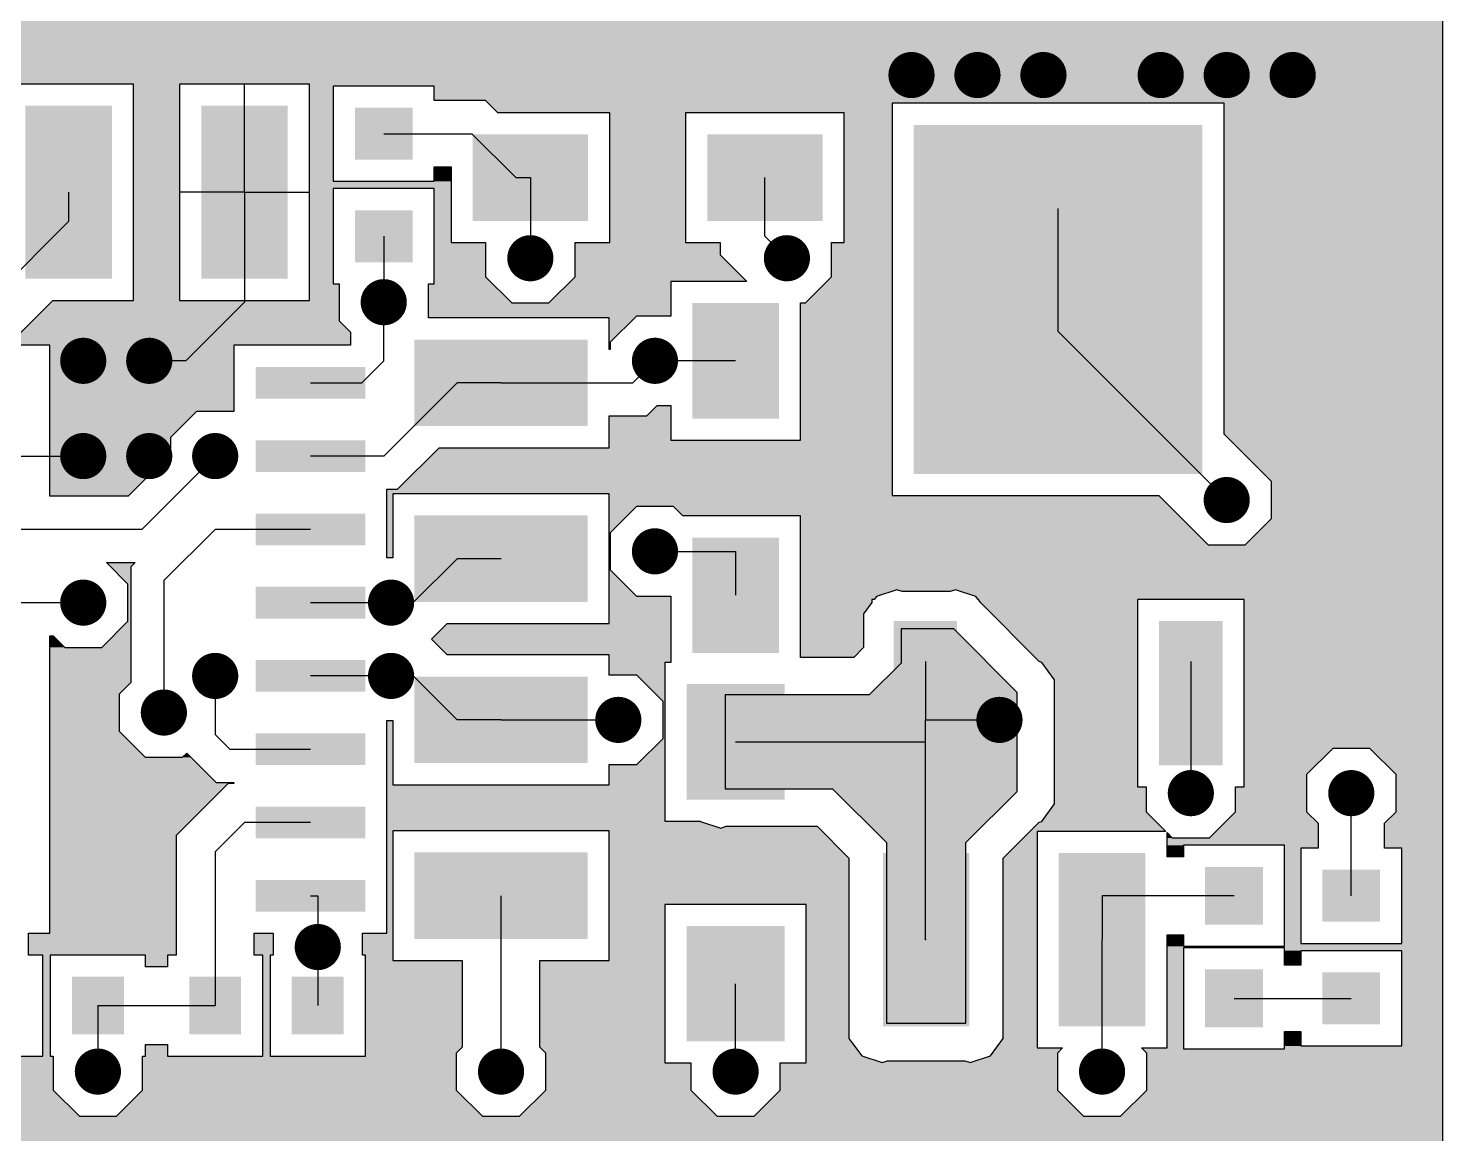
# Model space of a CAD drawing. Extents: x 295 to 953, y 10 to 290.
# Drawn here: x 609.94 to 650.38, y 120.1 to 151.72 of the extents above; entities that cross this region are included whole.
import ezdxf

# ---------------------------------------------------------------- set-up
doc = ezdxf.new("R2010")
doc.units = 0
doc.header["$LTSCALE"] = 5
doc.header["$MEASUREMENT"] = 0
doc.layers.get('0').update_dxf_attribs({"linetype": 'CONTINUOUS', "lineweight": 25})
doc.layers.add('L1-TOP_GBR', color=7, linetype='CONTINUOUS')

msp = doc.modelspace()

# ---------------------------------------------------------------- linework, layer by layer
at = {"const_width": 0.66}
for points in [[(634.859, 150.38, 1), (635.519, 150.38, 1)], [(636.745, 150.38, 1), (637.405, 150.38, 1)], [(638.631, 150.38, 1), (639.291, 150.38, 1)], [(641.984, 150.38, 1), (642.644, 150.38, 1)], [(643.87, 150.38, 1), (644.53, 150.38, 1)], [(645.756, 150.38, 1), (646.416, 150.38, 1)], [(623.962, 145.141, 1), (624.622, 145.141, 1)], [(631.297, 145.141, 1), (631.957, 145.141, 1)], [(619.771, 143.884, 1), (620.431, 143.884, 1)], [(611.18, 142.207, 1), (611.84, 142.207, 1)], [(613.066, 142.207, 1), (613.726, 142.207, 1)], [(627.525, 142.207, 1), (628.185, 142.207, 1)], [(611.18, 139.483, 1), (611.84, 139.483, 1)], [(613.066, 139.483, 1), (613.726, 139.483, 1)], [(614.952, 139.483, 1), (615.612, 139.483, 1)], [(643.87, 138.226, 1), (644.53, 138.226, 1)], [(627.525, 136.759, 1), (628.185, 136.759, 1)], [(611.18, 135.292, 1), (611.84, 135.292, 1)], [(619.981, 135.292, 1), (620.641, 135.292, 1)], [(614.952, 133.196, 1), (615.612, 133.196, 1)], [(619.981, 133.196, 1), (620.641, 133.196, 1)], [(613.485, 132.149, 1), (614.145, 132.149, 1)], [(626.477, 131.939, 1), (627.137, 131.939, 1)], [(637.374, 131.939, 1), (638.034, 131.939, 1)], [(642.845, 129.844, 1), (643.505, 129.844, 1)], [(647.432, 129.844, 1), (648.092, 129.844, 1)], [(617.885, 125.443, 1), (618.545, 125.443, 1)], [(611.599, 121.881, 1), (612.259, 121.881, 1)], [(623.124, 121.881, 1), (623.784, 121.881, 1)], [(629.83, 121.881, 1), (630.49, 121.881, 1)], [(640.307, 121.881, 1), (640.967, 121.881, 1)]]:
    msp.add_lwpolyline(points, format="xyb", close=True, dxfattribs=at)
for points in [[(612.328, 149.502), (612.328, 144.552), (609.853, 149.502), (609.853, 144.552)], [(617.357, 149.502), (617.357, 144.552), (614.882, 149.502), (614.882, 144.552)], [(620.926, 149.446), (620.926, 147.961), (619.276, 149.446), (619.276, 147.961)], [(643.505, 148.954), (643.505, 138.971), (635.255, 148.954), (635.255, 138.971)], [(625.942, 148.683), (625.942, 146.208), (622.642, 148.683), (622.642, 146.208)], [(632.648, 148.683), (632.648, 146.208), (629.348, 148.683), (629.348, 146.208)], [(640.281, 147.736), (640.281, 143.628), (638.479, 147.736), (638.479, 143.628)], [(620.926, 146.512), (620.926, 145.027), (619.276, 146.512), (619.276, 145.027)], [(631.397, 143.857), (631.397, 140.557), (628.922, 143.857), (628.922, 140.557)], [(625.929, 142.816), (625.929, 140.341), (620.979, 142.816), (620.979, 140.341)], [(619.573, 142.032), (619.573, 141.125), (616.438, 142.032), (616.438, 141.125)], [(619.573, 139.937), (619.573, 139.029), (616.438, 139.937), (616.438, 139.029)], [(619.573, 137.841), (619.573, 136.934), (616.438, 137.841), (616.438, 136.934)], [(625.929, 137.787), (625.929, 135.312), (620.979, 137.787), (620.979, 135.312)], [(631.397, 137.152), (631.397, 133.852), (628.922, 137.152), (628.922, 133.852)], [(619.573, 135.746), (619.573, 134.838), (616.438, 135.746), (616.438, 134.838)], [(636.493, 134.764), (636.493, 130.639), (634.678, 134.764), (634.678, 130.639)], [(644.083, 134.764), (644.083, 130.639), (642.268, 134.764), (642.268, 130.639)], [(619.573, 133.65), (619.573, 132.743), (616.438, 133.65), (616.438, 132.743)], [(625.929, 133.177), (625.929, 130.702), (620.979, 133.177), (620.979, 130.702)], [(631.562, 132.961), (631.562, 129.661), (628.757, 132.961), (628.757, 129.661)], [(619.573, 131.555), (619.573, 130.647), (616.438, 131.555), (616.438, 130.647)], [(619.573, 129.459), (619.573, 128.552), (616.438, 129.459), (616.438, 128.552)], [(625.929, 128.148), (625.929, 125.672), (620.979, 128.148), (620.979, 125.672)], [(636.846, 128.128), (636.846, 123.178), (634.371, 128.128), (634.371, 123.178)], [(641.875, 128.128), (641.875, 123.178), (639.4, 128.128), (639.4, 123.178)], [(645.234, 127.735), (645.234, 126.085), (643.584, 127.735), (643.584, 126.085)], [(648.587, 127.653), (648.587, 126.168), (646.937, 127.653), (646.937, 126.168)], [(619.573, 127.364), (619.573, 126.456), (616.438, 127.364), (616.438, 126.456)], [(631.562, 126.045), (631.562, 122.745), (628.757, 126.045), (628.757, 122.745)], [(612.671, 124.592), (612.671, 122.942), (611.186, 124.592), (611.186, 122.942)], [(616.024, 124.592), (616.024, 122.942), (614.539, 124.592), (614.539, 122.942)], [(618.958, 124.592), (618.958, 122.942), (617.473, 124.592), (617.473, 122.942)], [(645.234, 124.801), (645.234, 123.151), (643.584, 124.801), (643.584, 123.151)], [(648.587, 124.719), (648.587, 123.234), (646.937, 124.719), (646.937, 123.234)]]:
    msp.add_solid(points)
at = {"layer": 'L1-TOP_GBR'}
for p, q in [((650.376, 91.397), (650.376, 155.597)), ((612.947, 150.121), (609.235, 150.121)), ((612.947, 143.933), (612.947, 150.121)), ((614.264, 150.121), (614.264, 143.933)), ((617.976, 150.121), (614.264, 150.121)), ((616.12, 147.027), (616.12, 150.121)), ((617.976, 143.933), (617.976, 150.121)), ((618.658, 150.064), (618.658, 147.342)), ((621.545, 150.064), (618.658, 150.064)), ((621.545, 149.652), (621.545, 150.064)), ((623.009, 149.652), (621.545, 149.652)), ((623.358, 149.302), (623.009, 149.652)), ((626.561, 149.302), (623.358, 149.302)), ((626.561, 145.59), (626.561, 149.302)), ((628.729, 149.302), (628.729, 145.59)), ((633.267, 149.302), (628.729, 149.302)), ((633.267, 145.59), (633.267, 149.302)), ((634.636, 149.573), (634.636, 138.353)), ((644.124, 149.573), (634.636, 149.573)), ((644.124, 140.11), (644.124, 149.573)), ((620.101, 148.703), (622.616, 148.703)), ((623.873, 147.446), (622.616, 148.703)), ((621.545, 147.754), (622.024, 147.754)), ((621.545, 147.342), (621.545, 147.754)), ((622.024, 147.754), (622.024, 145.59)), ((618.658, 147.342), (621.545, 147.342)), ((623.873, 147.446), (624.292, 147.446)), ((624.292, 147.446), (624.292, 145.141)), ((630.998, 145.769), (630.998, 147.446)), ((611.091, 147.027), (611.091, 146.189)), ((616.12, 147.027), (614.264, 147.027)), ((616.12, 147.027), (616.12, 143.933)), ((616.12, 147.027), (617.976, 147.027)), ((616.12, 147.027), (616.12, 143.884)), ((618.658, 147.131), (618.658, 144.408)), ((621.545, 147.131), (618.658, 147.131)), ((621.545, 144.408), (621.545, 147.131)), ((639.38, 143.045), (639.38, 146.561)), ((608.995, 144.093), (611.091, 146.189)), ((620.101, 145.769), (620.101, 143.884)), ((622.024, 145.59), (623.014, 145.59)), ((623.014, 145.59), (623.014, 144.611)), ((625.571, 145.59), (626.561, 145.59)), ((625.571, 144.611), (625.571, 145.59)), ((628.729, 145.59), (629.719, 145.59)), ((629.719, 145.59), (629.719, 145.24)), ((631.627, 145.141), (630.998, 145.769)), ((632.905, 145.59), (633.267, 145.59)), ((632.905, 144.611), (632.905, 145.59)), ((629.719, 145.24), (630.483, 144.476)), ((618.658, 144.408), (618.823, 144.408)), ((618.823, 144.408), (618.823, 143.354)), ((621.38, 144.408), (621.545, 144.408)), ((621.38, 143.435), (621.38, 144.408)), ((623.014, 144.611), (623.763, 143.862)), ((624.822, 143.862), (625.571, 144.611)), ((628.304, 144.476), (628.304, 143.486)), ((630.483, 144.476), (628.304, 144.476)), ((632.156, 143.862), (632.905, 144.611)), ((609.525, 142.814), (610.644, 143.933)), ((610.644, 143.933), (612.947, 143.933)), ((614.264, 143.933), (617.976, 143.933)), ((614.444, 142.207), (616.12, 143.884)), ((620.101, 142.207), (620.101, 143.884)), ((623.763, 143.862), (624.822, 143.862)), ((632.016, 143.862), (632.156, 143.862)), ((632.016, 139.938), (632.016, 143.862)), ((618.823, 143.354), (619.153, 143.024)), ((626.548, 143.435), (621.38, 143.435)), ((626.548, 142.527), (626.548, 143.435)), ((627.325, 143.486), (626.576, 142.737)), ((628.304, 143.486), (627.325, 143.486)), ((619.153, 143.024), (619.153, 142.651)), ((644.2, 138.226), (639.38, 143.045)), ((610.553, 142.651), (609.48, 142.651)), ((610.553, 138.336), (610.553, 142.651)), ((615.82, 142.651), (615.82, 140.754)), ((619.153, 142.651), (615.82, 142.651)), ((626.576, 142.527), (626.548, 142.527)), ((626.576, 142.737), (626.576, 142.527)), ((614.444, 142.207), (613.396, 142.207)), ((620.101, 142.207), (619.473, 141.578)), ((627.855, 142.207), (627.226, 141.578)), ((630.16, 142.207), (627.855, 142.207)), ((618.006, 141.578), (619.473, 141.578)), ((620.101, 139.483), (622.197, 141.578)), ((623.454, 141.578), (622.197, 141.578)), ((623.454, 141.578), (627.226, 141.578)), ((614.752, 140.762), (614.003, 140.013)), ((615.811, 140.762), (614.752, 140.762)), ((615.82, 140.754), (615.811, 140.762)), ((627.619, 140.63), (627.917, 140.928)), ((627.917, 140.928), (628.304, 140.928)), ((628.304, 140.928), (628.304, 139.938)), ((626.548, 140.63), (627.619, 140.63)), ((626.548, 139.722), (626.548, 140.63)), ((614.003, 140.013), (614.003, 139.546)), ((628.304, 139.938), (632.016, 139.938)), ((645.478, 138.755), (644.124, 140.11)), ((614.003, 139.546), (612.794, 138.336)), ((620.494, 138.534), (621.682, 139.722)), ((621.682, 139.722), (626.548, 139.722)), ((608.367, 139.483), (610.553, 139.483)), ((608.367, 139.483), (610.553, 139.483)), ((608.367, 139.483), (611.51, 139.483)), ((615.282, 139.483), (613.186, 137.387)), ((620.101, 139.483), (618.006, 139.483)), ((645.478, 137.696), (645.478, 138.755)), ((612.794, 138.336), (610.553, 138.336)), ((620.192, 138.534), (620.494, 138.534)), ((620.192, 136.571), (620.192, 138.534)), ((620.36, 138.406), (620.36, 136.571)), ((626.548, 138.406), (620.36, 138.406)), ((626.548, 134.693), (626.548, 138.406)), ((634.636, 138.353), (642.264, 138.353)), ((642.264, 138.353), (643.67, 136.947)), ((627.325, 138.038), (626.576, 137.288)), ((628.384, 138.038), (627.325, 138.038)), ((628.652, 137.77), (628.384, 138.038)), ((632.016, 137.77), (628.652, 137.77)), ((632.016, 133.726), (632.016, 137.77)), ((644.729, 136.947), (645.478, 137.696)), ((613.186, 137.387), (608.367, 137.387)), ((613.815, 135.921), (615.282, 137.387)), ((618.006, 137.387), (615.282, 137.387)), ((626.576, 137.288), (626.576, 136.229)), ((627.855, 136.759), (630.16, 136.759)), ((630.16, 136.759), (630.16, 135.502)), ((643.67, 136.947), (644.729, 136.947)), ((612.172, 136.439), (612.992, 136.439)), ((612.789, 135.822), (612.172, 136.439)), ((612.992, 136.439), (612.866, 136.313)), ((612.866, 136.313), (612.866, 133.008)), ((620.36, 136.571), (620.192, 136.571)), ((620.94, 135.292), (622.197, 136.549)), ((623.454, 136.549), (622.197, 136.549)), ((613.815, 135.921), (613.815, 132.149)), ((626.576, 136.229), (627.325, 135.48)), ((612.789, 134.762), (612.789, 135.822)), ((627.325, 135.48), (628.304, 135.48)), ((628.304, 135.48), (628.304, 133.579)), ((634.184, 135.47), (634.12, 135.383)), ((634.77, 135.662), (634.184, 135.47)), ((634.92, 135.612), (634.77, 135.662)), ((636.296, 135.612), (634.92, 135.612)), ((636.446, 135.662), (636.296, 135.612)), ((637.032, 135.47), (636.446, 135.662)), ((637.096, 135.383), (637.032, 135.47)), ((608.367, 135.292), (611.51, 135.292)), ((618.006, 135.292), (620.311, 135.292)), ((620.94, 135.292), (620.311, 135.292)), ((634.059, 135.299), (633.821, 134.972)), ((634.059, 135.383), (634.059, 135.299)), ((634.12, 135.383), (634.059, 135.383)), ((637.111, 135.383), (637.096, 135.383)), ((637.111, 135.363), (637.111, 135.383)), ((637.171, 135.282), (637.111, 135.363)), ((638.842, 133.609), (637.171, 135.282)), ((641.649, 135.383), (641.649, 130.02)), ((644.701, 135.383), (641.649, 135.383)), ((644.701, 130.02), (644.701, 135.383)), ((612.04, 134.013), (612.789, 134.762)), ((621.468, 134.244), (621.916, 134.693)), ((621.916, 134.693), (626.548, 134.693)), ((633.821, 134.972), (633.821, 134.008)), ((610.553, 134.343), (610.65, 134.343)), ((610.553, 125.838), (610.553, 134.343)), ((610.65, 134.343), (610.98, 134.013)), ((634.894, 134.54), (634.894, 133.564)), ((636.395, 134.54), (634.894, 134.54)), ((638.208, 132.726), (636.395, 134.54)), ((610.98, 134.013), (612.04, 134.013)), ((621.916, 133.795), (621.468, 134.244)), ((633.821, 134.008), (633.539, 133.726)), ((626.548, 133.795), (621.916, 133.795)), ((626.548, 133.218), (626.548, 133.795)), ((628.139, 133.579), (628.139, 129.042)), ((628.304, 133.579), (628.139, 133.579)), ((633.539, 133.726), (632.016, 133.726)), ((634.894, 133.564), (633.983, 132.654)), ((635.585, 133.609), (635.585, 131.939)), ((638.918, 133.584), (638.842, 133.609)), ((639.281, 133.086), (638.918, 133.584)), ((643.175, 133.609), (643.175, 129.844)), ((615.282, 133.196), (615.282, 131.52)), ((620.311, 133.196), (618.006, 133.196)), ((620.94, 133.196), (620.311, 133.196)), ((620.94, 133.196), (622.197, 131.939)), ((627.337, 133.218), (626.548, 133.218)), ((628.086, 132.469), (627.337, 133.218)), ((639.281, 129.535), (639.281, 133.086)), ((612.866, 133.008), (612.536, 132.678)), ((612.536, 132.678), (612.536, 131.619)), ((629.864, 132.654), (629.864, 129.967)), ((633.983, 132.654), (629.864, 132.654)), ((638.208, 129.895), (638.208, 132.726)), ((628.086, 131.41), (628.086, 132.469)), ((620.192, 131.918), (620.36, 131.918)), ((620.192, 125.838), (620.192, 131.918)), ((620.36, 131.918), (620.36, 130.083)), ((623.454, 131.939), (622.197, 131.939)), ((623.454, 131.939), (626.807, 131.939)), ((635.585, 131.939), (637.704, 131.939)), ((635.585, 131.311), (635.585, 131.939)), ((612.536, 131.619), (613.285, 130.87)), ((615.701, 131.101), (615.282, 131.52)), ((615.701, 131.101), (618.006, 131.101)), ((627.337, 130.66), (628.086, 131.41)), ((630.16, 131.311), (635.585, 131.311)), ((635.585, 125.653), (635.585, 131.311)), ((647.232, 131.122), (646.483, 130.373)), ((648.292, 131.122), (647.232, 131.122)), ((649.041, 130.373), (648.292, 131.122)), ((613.285, 130.87), (614.345, 130.87)), ((614.345, 130.87), (614.467, 130.992)), ((614.467, 130.992), (615.308, 130.152)), ((626.548, 130.66), (627.337, 130.66)), ((626.548, 130.083), (626.548, 130.66)), ((646.483, 130.373), (646.483, 129.314)), ((649.041, 129.314), (649.041, 130.373)), ((615.658, 130.119), (614.168, 128.629)), ((615.308, 130.152), (615.82, 130.152)), ((615.82, 130.119), (615.658, 130.119)), ((615.82, 130.152), (615.82, 130.119)), ((620.36, 130.083), (626.548, 130.083)), ((629.864, 129.967), (632.935, 129.967)), ((632.935, 129.967), (634.475, 128.428)), ((636.742, 128.428), (638.208, 129.895)), ((641.649, 130.02), (641.896, 130.02)), ((641.896, 130.02), (641.896, 129.314)), ((644.454, 130.02), (644.701, 130.02)), ((644.454, 129.314), (644.454, 130.02)), ((647.762, 126.91), (647.762, 129.844)), ((638.918, 129.037), (639.281, 129.535)), ((615.282, 128.167), (616.12, 129.006)), ((618.006, 129.006), (616.12, 129.006)), ((628.139, 129.042), (629.15, 129.042)), ((629.15, 129.042), (629.155, 129.037)), ((629.155, 129.037), (629.741, 128.845)), ((637.814, 127.984), (638.842, 129.012)), ((638.842, 129.012), (638.918, 129.037)), ((641.896, 129.314), (642.464, 128.746)), ((643.705, 128.565), (644.454, 129.314)), ((646.483, 129.314), (646.813, 128.984)), ((648.711, 128.984), (649.041, 129.314)), ((614.168, 128.629), (614.168, 125.21)), ((620.36, 128.766), (620.36, 125.054)), ((626.548, 128.766), (620.36, 128.766)), ((626.548, 125.054), (626.548, 128.766)), ((629.741, 128.845), (629.891, 128.895)), ((629.891, 128.895), (632.491, 128.895)), ((632.491, 128.895), (633.402, 127.984)), ((638.781, 128.746), (638.781, 122.559)), ((642.464, 128.746), (638.781, 128.746)), ((642.494, 128.717), (642.645, 128.565)), ((642.494, 128.024), (642.494, 128.717)), ((646.813, 128.984), (646.813, 128.271)), ((648.711, 128.271), (648.711, 128.984)), ((634.475, 128.428), (634.475, 123.262)), ((636.742, 123.262), (636.742, 128.428)), ((642.645, 128.565), (643.705, 128.565)), ((642.965, 128.354), (642.965, 128.024)), ((645.853, 128.354), (642.965, 128.354)), ((645.853, 125.466), (645.853, 128.354)), ((646.318, 128.271), (646.318, 125.549)), ((646.813, 128.271), (646.318, 128.271)), ((649.206, 128.271), (648.711, 128.271)), ((649.206, 125.549), (649.206, 128.271)), ((615.282, 128.167), (615.282, 123.767)), ((633.402, 127.984), (633.402, 122.83)), ((637.814, 122.83), (637.814, 127.984)), ((642.965, 128.024), (642.494, 128.024)), ((618.006, 126.91), (618.215, 126.91)), ((618.215, 126.91), (618.215, 125.443)), ((623.454, 121.881), (623.454, 126.91)), ((628.139, 126.664), (628.139, 122.127)), ((632.181, 126.664), (628.139, 126.664)), ((632.181, 122.127), (632.181, 126.664)), ((644.409, 126.91), (640.637, 126.91)), ((640.637, 126.91), (640.637, 125.653)), ((609.944, 125.838), (610.553, 125.838)), ((609.944, 125.21), (609.944, 125.838)), ((616.396, 125.838), (616.937, 125.838)), ((616.396, 125.21), (616.396, 125.838)), ((616.937, 125.838), (616.937, 125.21)), ((619.494, 125.838), (620.192, 125.838)), ((619.494, 125.21), (619.494, 125.838)), ((642.494, 125.796), (642.965, 125.796)), ((642.494, 122.559), (642.494, 125.796)), ((642.965, 125.796), (642.965, 125.466)), ((618.215, 125.443), (618.215, 123.767)), ((635.608, 125.653), (635.585, 125.653)), ((640.637, 121.881), (640.637, 125.653)), ((642.965, 125.466), (645.853, 125.466)), ((642.965, 125.42), (642.965, 122.533)), ((645.853, 125.42), (642.965, 125.42)), ((645.853, 124.925), (645.853, 125.42)), ((646.318, 125.549), (649.206, 125.549)), ((610.357, 125.21), (609.944, 125.21)), ((610.357, 122.323), (610.357, 125.21)), ((610.568, 125.21), (610.568, 122.323)), ((613.29, 125.21), (610.568, 125.21)), ((613.29, 124.88), (613.29, 125.21)), ((613.921, 125.21), (613.921, 124.88)), ((614.168, 125.21), (613.921, 125.21)), ((616.643, 125.21), (616.396, 125.21)), ((616.643, 122.323), (616.643, 125.21)), ((616.854, 125.21), (616.854, 122.323)), ((616.937, 125.21), (616.854, 125.21)), ((619.577, 125.21), (619.494, 125.21)), ((619.577, 122.323), (619.577, 125.21)), ((620.36, 125.054), (622.34, 125.054)), ((622.34, 125.054), (622.34, 122.575)), ((624.568, 125.054), (626.548, 125.054)), ((624.568, 122.575), (624.568, 125.054)), ((646.318, 125.338), (646.318, 124.925)), ((649.206, 125.338), (646.318, 125.338)), ((649.206, 122.615), (649.206, 125.338)), ((613.921, 124.88), (613.29, 124.88)), ((646.318, 124.925), (645.853, 124.925)), ((630.16, 121.881), (630.16, 124.395)), ((611.929, 123.767), (615.282, 123.767)), ((611.929, 123.767), (611.929, 121.881)), ((644.409, 123.976), (647.762, 123.976)), ((634.475, 123.262), (636.742, 123.262)), ((645.853, 123.028), (646.318, 123.028)), ((645.853, 122.533), (645.853, 123.028)), ((646.318, 123.028), (646.318, 122.615)), ((613.29, 122.653), (613.921, 122.653)), ((613.29, 122.323), (613.29, 122.653)), ((613.921, 122.653), (613.921, 122.323)), ((622.34, 122.575), (622.175, 122.41)), ((624.733, 122.41), (624.568, 122.575)), ((633.402, 122.83), (633.765, 122.331)), ((637.451, 122.331), (637.814, 122.83)), ((638.781, 122.559), (639.507, 122.559)), ((639.507, 122.559), (639.359, 122.41)), ((641.768, 122.559), (642.494, 122.559)), ((641.916, 122.41), (641.768, 122.559)), ((642.965, 122.533), (645.853, 122.533)), ((646.318, 122.615), (649.206, 122.615)), ((607.634, 122.323), (610.357, 122.323)), ((610.568, 122.323), (610.65, 122.323)), ((610.65, 122.323), (610.65, 121.351)), ((613.208, 122.323), (613.29, 122.323)), ((613.208, 121.351), (613.208, 122.323)), ((613.921, 122.323), (616.643, 122.323)), ((616.854, 122.323), (619.577, 122.323)), ((622.175, 122.41), (622.175, 121.351)), ((624.733, 121.351), (624.733, 122.41)), ((628.139, 122.127), (628.881, 122.127)), ((628.881, 122.127), (628.881, 121.351)), ((631.439, 122.127), (632.181, 122.127)), ((631.439, 121.351), (631.439, 122.127)), ((633.765, 122.331), (634.351, 122.14)), ((634.351, 122.14), (634.501, 122.189)), ((634.501, 122.189), (636.715, 122.189)), ((636.715, 122.189), (636.865, 122.14)), ((636.865, 122.14), (637.451, 122.331)), ((639.359, 122.41), (639.359, 121.351)), ((641.916, 121.351), (641.916, 122.41)), ((610.65, 121.351), (611.399, 120.602)), ((612.459, 120.602), (613.208, 121.351)), ((622.175, 121.351), (622.925, 120.602)), ((623.984, 120.602), (624.733, 121.351)), ((628.881, 121.351), (629.63, 120.602)), ((630.689, 120.602), (631.439, 121.351)), ((639.359, 121.351), (640.108, 120.602)), ((641.167, 120.602), (641.916, 121.351)), ((611.399, 120.602), (612.459, 120.602)), ((622.925, 120.602), (623.984, 120.602)), ((629.63, 120.602), (630.689, 120.602)), ((640.108, 120.602), (641.167, 120.602))]:
    msp.add_line(p, q, dxfattribs=at)
for points in [[(589.199, 150.401), (589.199, 152.035), (650.376, 150.401), (650.376, 152.035)], [(590.5, 150.147), (590.246, 150.401), (650.376, 150.147), (650.376, 150.401)], [(605.327, 150.121), (605.327, 150.147), (650.376, 150.121), (650.376, 150.147)], [(605.327, 150.121), (605.327, 150.121), (609.235, 150.121), (612.947, 150.121)], [(612.947, 143.933), (612.947, 150.121), (614.264, 143.933), (614.264, 150.121)], [(612.947, 150.121), (612.947, 150.121), (614.264, 150.121), (617.976, 150.121)], [(617.976, 150.064), (617.976, 150.121), (650.376, 150.064), (650.376, 150.121)], [(617.976, 147.342), (617.976, 150.064), (618.658, 147.342), (618.658, 150.064)], [(617.976, 150.064), (617.976, 150.064), (618.658, 150.064), (621.545, 150.064)], [(621.545, 149.652), (621.545, 150.064), (650.376, 149.652), (650.376, 150.064)], [(623.088, 149.573), (623.009, 149.652), (650.376, 149.573), (650.376, 149.652)], [(623.358, 149.302), (623.088, 149.573), (634.636, 149.302), (634.636, 149.573)], [(623.088, 149.573), (623.088, 149.573), (634.636, 149.573), (644.124, 149.573)], [(626.561, 145.59), (626.561, 149.302), (628.729, 145.59), (628.729, 149.302)], [(626.561, 149.302), (626.561, 149.302), (628.729, 149.302), (633.267, 149.302)], [(633.267, 145.59), (633.267, 149.302), (634.636, 145.59), (634.636, 149.302)], [(644.124, 140.11), (644.124, 149.573), (650.376, 140.11), (650.376, 149.573)], [(621.545, 147.342), (621.545, 147.754), (622.024, 147.342), (622.024, 147.754)], [(621.545, 147.754), (621.545, 147.754), (622.024, 147.754), (621.545, 147.754)], [(617.976, 147.131), (617.976, 147.342), (622.024, 147.131), (622.024, 147.342)], [(617.976, 144.408), (617.976, 147.131), (618.658, 144.408), (618.658, 147.131)], [(617.976, 147.131), (617.976, 147.131), (618.658, 147.131), (621.545, 147.131)], [(621.545, 145.59), (621.545, 147.131), (622.024, 145.59), (622.024, 147.131)], [(621.545, 144.611), (621.545, 145.59), (623.014, 144.611), (623.014, 145.59)], [(621.545, 145.59), (621.545, 145.59), (623.014, 145.59), (622.024, 145.59)], [(625.571, 145.24), (625.571, 145.59), (629.719, 145.24), (629.719, 145.59)], [(625.571, 145.59), (625.571, 145.59), (629.719, 145.59), (628.729, 145.59)], [(632.905, 144.611), (632.905, 145.59), (634.636, 144.611), (634.636, 145.59)], [(625.571, 144.611), (625.571, 145.24), (630.348, 144.611), (629.719, 145.24)], [(617.976, 143.933), (617.976, 144.408), (618.823, 143.933), (618.823, 144.408)], [(617.976, 144.408), (617.976, 144.408), (618.823, 144.408), (618.658, 144.408)], [(621.38, 143.862), (621.38, 144.408), (623.763, 143.862), (623.217, 144.408)], [(621.545, 144.408), (621.545, 144.611), (623.217, 144.408), (623.014, 144.611)], [(624.822, 143.862), (625.436, 144.476), (628.304, 143.862), (628.304, 144.476)], [(625.436, 144.476), (625.571, 144.611), (630.483, 144.476), (630.348, 144.611)], [(625.436, 144.476), (625.436, 144.476), (628.304, 144.476), (630.483, 144.476)], [(632.156, 143.862), (632.905, 144.611), (634.636, 143.862), (634.636, 144.611)], [(610.064, 143.354), (610.644, 143.933), (618.823, 143.354), (618.823, 143.933)], [(621.38, 143.486), (621.38, 143.862), (628.304, 143.486), (628.304, 143.862)], [(632.016, 139.938), (632.016, 143.862), (634.636, 139.938), (634.636, 143.862)], [(609.734, 143.024), (610.064, 143.354), (619.153, 143.024), (618.823, 143.354)], [(621.38, 143.435), (621.38, 143.486), (627.274, 143.435), (627.325, 143.486)], [(621.38, 143.486), (621.38, 143.486), (627.325, 143.486), (628.304, 143.486)], [(626.548, 142.737), (626.548, 143.435), (626.576, 142.737), (627.274, 143.435)], [(609.48, 142.651), (609.48, 142.814), (619.153, 142.651), (619.153, 142.814)], [(609.525, 142.814), (609.734, 143.024), (619.153, 142.814), (619.153, 143.024)], [(610.553, 140.762), (610.553, 142.651), (615.82, 140.762), (615.82, 142.651)], [(610.553, 142.651), (610.553, 142.651), (615.82, 142.651), (619.153, 142.651)], [(626.548, 142.527), (626.548, 142.737), (626.576, 142.527), (626.576, 142.737)], [(610.553, 140.013), (610.553, 140.762), (614.003, 140.013), (614.752, 140.762)], [(610.553, 140.762), (610.553, 140.762), (614.752, 140.762), (615.811, 140.762)], [(615.82, 140.754), (615.811, 140.762), (615.82, 140.754), (615.82, 140.762)], [(627.619, 140.63), (627.917, 140.928), (628.304, 140.63), (628.304, 140.928)], [(627.917, 140.928), (627.917, 140.928), (628.304, 140.928), (627.917, 140.928)], [(626.548, 139.938), (626.548, 140.63), (628.304, 139.938), (628.304, 140.63)], [(610.553, 139.546), (610.553, 140.013), (614.003, 139.546), (614.003, 140.013)], [(626.548, 139.722), (626.548, 139.938), (634.636, 139.722), (634.636, 139.938)], [(626.548, 139.938), (626.548, 139.938), (628.384, 139.938), (628.304, 139.938)], [(645.478, 138.755), (644.124, 140.11), (650.376, 138.755), (650.376, 140.11)], [(610.553, 138.336), (610.553, 139.546), (612.794, 138.336), (614.003, 139.546)], [(620.494, 138.534), (621.682, 139.722), (634.636, 138.534), (634.636, 139.722)], [(645.478, 137.696), (645.478, 138.755), (650.376, 137.696), (650.376, 138.755)], [(620.192, 138.406), (620.192, 138.534), (634.636, 138.406), (634.636, 138.534)], [(620.192, 136.571), (620.192, 138.406), (620.36, 136.571), (620.36, 138.406)], [(620.192, 138.406), (620.192, 138.406), (620.36, 138.406), (626.548, 138.406)], [(626.548, 138.353), (626.548, 138.406), (634.636, 138.353), (634.636, 138.406)], [(626.548, 138.038), (626.548, 138.353), (642.579, 138.038), (642.264, 138.353)], [(626.548, 138.353), (626.548, 138.353), (642.264, 138.353), (634.636, 138.353)], [(626.548, 137.288), (626.548, 138.038), (626.576, 137.288), (627.325, 138.038)], [(626.548, 138.038), (626.548, 138.038), (627.325, 138.038), (628.384, 138.038)], [(628.652, 137.77), (628.384, 138.038), (642.847, 137.77), (642.579, 138.038)], [(632.016, 136.947), (632.016, 137.77), (643.67, 136.947), (642.847, 137.77)], [(644.729, 136.947), (645.478, 137.696), (650.376, 136.947), (650.376, 137.696)], [(626.548, 136.229), (626.548, 137.288), (626.576, 136.229), (626.576, 137.288)], [(632.016, 135.662), (632.016, 136.947), (650.376, 135.662), (650.376, 136.947)], [(632.016, 136.947), (632.016, 136.947), (644.701, 136.947), (643.67, 136.947)], [(612.297, 136.313), (612.172, 136.439), (612.866, 136.313), (612.991, 136.439)], [(612.172, 136.439), (612.172, 136.439), (612.991, 136.439), (612.172, 136.439)], [(612.789, 135.822), (612.297, 136.313), (612.866, 135.822), (612.866, 136.313)], [(626.548, 135.48), (626.548, 136.229), (627.325, 135.48), (626.576, 136.229)], [(612.789, 134.762), (612.789, 135.822), (612.866, 134.762), (612.866, 135.822)], [(626.548, 134.693), (626.548, 135.48), (628.304, 134.693), (628.304, 135.48)], [(626.548, 135.48), (626.548, 135.48), (628.304, 135.48), (627.325, 135.48)], [(632.016, 135.47), (632.016, 135.662), (634.184, 135.47), (634.77, 135.662)], [(632.016, 135.383), (632.016, 135.47), (634.12, 135.383), (634.184, 135.47)], [(634.92, 135.612), (634.77, 135.662), (636.296, 135.612), (636.446, 135.662)], [(637.032, 135.47), (636.446, 135.662), (650.376, 135.47), (650.376, 135.662)], [(637.096, 135.383), (637.032, 135.47), (650.376, 135.383), (650.376, 135.47)], [(632.016, 135.299), (632.016, 135.383), (634.059, 135.299), (634.059, 135.383)], [(632.016, 135.383), (632.016, 135.383), (634.059, 135.383), (634.12, 135.383)], [(632.016, 134.972), (632.016, 135.299), (633.821, 134.972), (634.059, 135.299)], [(637.111, 135.363), (637.111, 135.383), (641.649, 135.363), (641.649, 135.383)], [(637.111, 135.383), (637.111, 135.383), (641.649, 135.383), (644.701, 135.383)], [(637.171, 135.282), (637.111, 135.363), (641.649, 135.282), (641.649, 135.363)], [(638.842, 133.609), (637.171, 135.282), (641.649, 133.609), (641.649, 135.282)], [(644.701, 131.122), (644.701, 135.383), (650.376, 131.122), (650.376, 135.383)], [(612.04, 134.013), (612.789, 134.762), (612.866, 134.013), (612.866, 134.762)], [(621.468, 134.244), (621.916, 134.693), (628.304, 134.244), (628.304, 134.693)], [(632.016, 134.008), (632.016, 134.972), (633.821, 134.008), (633.821, 134.972)], [(610.553, 134.013), (610.553, 134.343), (610.98, 134.013), (610.65, 134.343)], [(610.553, 134.343), (610.553, 134.343), (610.65, 134.343), (610.553, 134.343)], [(634.894, 133.564), (634.894, 134.54), (637.37, 133.564), (636.395, 134.54)], [(634.894, 134.54), (634.894, 134.54), (636.395, 134.54), (634.894, 134.54)], [(610.553, 133.008), (610.553, 134.013), (612.866, 133.008), (612.866, 134.013)], [(621.916, 133.795), (621.468, 134.244), (628.304, 133.795), (628.304, 134.244)], [(632.016, 133.726), (632.016, 134.008), (633.539, 133.726), (633.821, 134.008)], [(626.548, 133.579), (626.548, 133.795), (628.304, 133.579), (628.304, 133.795)], [(626.548, 133.218), (626.548, 133.579), (628.139, 133.218), (628.139, 133.579)], [(626.548, 133.579), (626.548, 133.579), (628.139, 133.579), (628.304, 133.579)], [(634.055, 132.726), (634.894, 133.564), (638.208, 132.726), (637.37, 133.564)], [(638.918, 133.584), (638.842, 133.609), (641.649, 133.584), (641.649, 133.609)], [(639.281, 133.086), (638.918, 133.584), (641.649, 133.086), (641.649, 133.584)], [(628.086, 132.469), (627.337, 133.218), (628.139, 132.469), (628.139, 133.218)], [(639.281, 130.02), (639.281, 133.086), (641.649, 130.02), (641.649, 133.086)], [(610.553, 132.678), (610.553, 133.008), (612.536, 132.678), (612.866, 133.008)], [(610.553, 131.619), (610.553, 132.678), (612.536, 131.619), (612.536, 132.678)], [(629.864, 129.967), (629.864, 132.654), (638.208, 129.967), (638.208, 132.654)], [(633.983, 132.654), (634.055, 132.726), (638.208, 132.654), (638.208, 132.726)], [(628.086, 131.41), (628.086, 132.469), (628.139, 131.41), (628.139, 132.469)], [(620.192, 130.083), (620.192, 131.918), (620.36, 130.083), (620.36, 131.918)], [(620.192, 131.918), (620.192, 131.918), (620.36, 131.918), (620.192, 131.918)], [(610.553, 130.87), (610.553, 131.619), (613.285, 130.87), (612.536, 131.619)], [(627.337, 130.66), (628.086, 131.41), (628.139, 130.66), (628.139, 131.41)], [(644.701, 130.373), (644.701, 131.122), (646.483, 130.373), (647.232, 131.122)], [(644.701, 131.122), (644.701, 131.122), (647.232, 131.122), (648.292, 131.122)], [(649.041, 130.373), (648.292, 131.122), (650.376, 130.373), (650.376, 131.122)], [(610.553, 130.152), (610.553, 130.87), (615.308, 130.152), (614.589, 130.87)], [(614.345, 130.87), (614.467, 130.992), (614.589, 130.87), (614.467, 130.992)], [(626.548, 130.083), (626.548, 130.66), (628.139, 130.083), (628.139, 130.66)], [(644.701, 130.02), (644.701, 130.373), (646.483, 130.02), (646.483, 130.373)], [(649.041, 129.314), (649.041, 130.373), (650.376, 129.314), (650.376, 130.373)], [(610.553, 130.119), (610.553, 130.152), (615.82, 130.119), (615.82, 130.152)], [(610.553, 130.152), (610.553, 130.152), (615.82, 130.152), (615.308, 130.152)], [(610.553, 128.629), (610.553, 130.119), (614.168, 128.629), (615.658, 130.119)], [(610.553, 130.119), (610.553, 130.119), (615.658, 130.119), (615.82, 130.119)], [(620.192, 129.042), (620.192, 130.083), (628.139, 129.042), (628.139, 130.083)], [(633.008, 129.895), (632.935, 129.967), (638.208, 129.895), (638.208, 129.967)], [(634.475, 128.428), (633.008, 129.895), (636.742, 128.428), (638.208, 129.895)], [(639.281, 129.535), (639.281, 130.02), (641.896, 129.535), (641.896, 130.02)], [(639.281, 130.02), (639.281, 130.02), (641.896, 130.02), (641.649, 130.02)], [(644.454, 129.314), (644.454, 130.02), (646.483, 129.314), (646.483, 130.02)], [(639.12, 129.314), (639.281, 129.535), (641.896, 129.314), (641.896, 129.535)], [(620.192, 129.037), (620.192, 129.042), (629.155, 129.037), (629.15, 129.042)], [(620.192, 129.042), (620.192, 129.042), (629.15, 129.042), (628.139, 129.042)], [(620.192, 128.845), (620.192, 129.037), (629.741, 128.845), (629.155, 129.037)], [(638.576, 128.746), (638.842, 129.012), (642.464, 128.746), (642.198, 129.012)], [(638.842, 129.012), (638.918, 129.037), (642.198, 129.012), (642.173, 129.037)], [(638.918, 129.037), (639.12, 129.314), (642.173, 129.037), (641.896, 129.314)], [(644.124, 128.984), (644.454, 129.314), (646.813, 128.984), (646.483, 129.314)], [(648.711, 128.984), (649.041, 129.314), (650.376, 128.984), (650.376, 129.314)], [(610.553, 125.838), (610.553, 128.629), (614.168, 125.838), (614.168, 128.629)], [(620.192, 128.766), (620.192, 128.845), (632.62, 128.766), (632.541, 128.845)], [(620.192, 125.838), (620.192, 128.766), (620.36, 125.838), (620.36, 128.766)], [(620.192, 128.766), (620.192, 128.766), (620.36, 128.766), (626.548, 128.766)], [(626.548, 127.984), (626.548, 128.766), (633.402, 127.984), (632.62, 128.766)], [(629.741, 128.845), (629.891, 128.895), (632.541, 128.845), (632.491, 128.895)], [(629.891, 128.895), (629.891, 128.895), (632.181, 128.895), (629.891, 128.895)], [(637.814, 127.984), (638.576, 128.746), (638.781, 127.984), (638.781, 128.746)], [(638.576, 128.746), (638.576, 128.746), (638.781, 128.746), (642.464, 128.746)], [(642.494, 128.565), (642.494, 128.717), (642.645, 128.565), (642.494, 128.717)], [(643.705, 128.565), (644.124, 128.984), (646.813, 128.565), (646.813, 128.984)], [(648.711, 128.271), (648.711, 128.984), (650.376, 128.271), (650.376, 128.984)], [(634.475, 123.262), (634.475, 128.428), (636.742, 123.262), (636.742, 128.428)], [(642.494, 128.354), (642.494, 128.565), (646.813, 128.354), (646.813, 128.565)], [(642.494, 128.024), (642.494, 128.354), (642.965, 128.024), (642.965, 128.354)], [(642.494, 128.354), (642.494, 128.354), (642.965, 128.354), (645.853, 128.354)], [(645.853, 128.271), (645.853, 128.354), (646.813, 128.271), (646.813, 128.354)], [(645.853, 125.549), (645.853, 128.271), (646.318, 125.549), (646.318, 128.271)], [(645.853, 128.271), (645.853, 128.271), (646.318, 128.271), (646.813, 128.271)], [(649.206, 125.549), (649.206, 128.271), (650.376, 125.549), (650.376, 128.271)], [(626.548, 126.664), (626.548, 127.984), (633.402, 126.664), (633.402, 127.984)], [(637.814, 122.83), (637.814, 127.984), (638.781, 122.83), (638.781, 127.984)], [(626.548, 125.054), (626.548, 126.664), (628.139, 125.054), (628.139, 126.664)], [(626.548, 126.664), (626.548, 126.664), (628.139, 126.664), (632.181, 126.664)], [(632.181, 122.83), (632.181, 126.664), (633.402, 122.83), (633.402, 126.664)], [(609.944, 125.211), (609.944, 125.838), (614.168, 125.211), (614.168, 125.838)], [(616.396, 125.837), (616.396, 125.838), (616.937, 125.837), (616.396, 125.838)], [(616.396, 125.211), (616.396, 125.837), (616.937, 125.211), (616.937, 125.837)], [(619.494, 125.211), (619.494, 125.838), (620.36, 125.211), (620.36, 125.838)], [(642.494, 125.466), (642.494, 125.796), (642.965, 125.466), (642.965, 125.796)], [(642.494, 125.796), (642.494, 125.796), (642.965, 125.796), (642.494, 125.796)], [(642.494, 125.42), (642.494, 125.466), (650.376, 125.42), (650.376, 125.466)], [(642.494, 122.559), (642.494, 125.42), (642.965, 122.559), (642.965, 125.42)], [(642.494, 125.42), (642.494, 125.42), (642.965, 125.42), (645.853, 125.42)], [(645.853, 125.466), (645.853, 125.549), (650.376, 125.466), (650.376, 125.549)], [(645.853, 125.338), (645.853, 125.42), (650.376, 125.338), (650.376, 125.42)], [(610.356, 125.21), (609.944, 125.211), (614.168, 125.21), (614.168, 125.211)], [(610.357, 122.323), (610.356, 125.21), (610.568, 122.323), (610.568, 125.21)], [(610.356, 125.21), (610.356, 125.21), (610.568, 125.21), (613.29, 125.21)], [(613.29, 124.881), (613.29, 125.21), (613.92, 124.881), (613.921, 125.21)], [(613.29, 125.21), (613.29, 125.21), (613.921, 125.21), (614.168, 125.21)], [(616.643, 125.21), (616.396, 125.211), (616.937, 125.21), (616.937, 125.211)], [(616.643, 122.323), (616.643, 125.21), (616.854, 122.323), (616.854, 125.21)], [(616.643, 125.21), (616.643, 125.21), (616.854, 125.21), (616.937, 125.21)], [(619.577, 125.21), (619.494, 125.211), (620.36, 125.21), (620.36, 125.211)], [(619.577, 125.054), (619.577, 125.21), (620.36, 125.054), (620.36, 125.21)], [(619.577, 122.575), (619.577, 125.054), (622.34, 122.575), (622.34, 125.054)], [(619.577, 125.054), (619.577, 125.054), (622.34, 125.054), (621.545, 125.054)], [(619.577, 125.054), (619.577, 125.054), (621.545, 125.054), (620.36, 125.054)], [(624.568, 122.575), (624.568, 125.054), (628.139, 122.575), (628.139, 125.054)], [(645.853, 124.925), (645.853, 125.338), (646.318, 124.925), (646.318, 125.338)], [(645.853, 125.338), (645.853, 125.338), (646.318, 125.338), (649.206, 125.338)], [(649.206, 122.615), (649.206, 125.338), (650.376, 122.615), (650.376, 125.338)], [(613.92, 124.88), (613.29, 124.881), (613.92, 124.88), (613.92, 124.881)], [(645.853, 122.615), (645.853, 123.028), (646.318, 122.615), (646.318, 123.028)], [(645.853, 123.028), (645.853, 123.028), (646.318, 123.028), (645.853, 123.028)], [(613.29, 122.323), (613.29, 122.653), (613.921, 122.323), (613.921, 122.653)], [(613.29, 122.653), (613.29, 122.653), (613.921, 122.653), (613.29, 122.653)], [(619.577, 122.41), (619.577, 122.575), (622.175, 122.41), (622.34, 122.575)], [(624.733, 122.41), (624.568, 122.575), (628.139, 122.41), (628.139, 122.575)], [(632.181, 122.331), (632.181, 122.83), (633.765, 122.331), (633.402, 122.83)], [(637.509, 122.41), (637.617, 122.559), (639.359, 122.41), (639.507, 122.559)], [(637.617, 122.559), (637.814, 122.83), (638.781, 122.559), (638.781, 122.83)], [(637.617, 122.559), (637.617, 122.559), (639.507, 122.559), (638.781, 122.559)], [(641.794, 122.533), (641.768, 122.559), (642.965, 122.533), (642.965, 122.559)], [(641.916, 122.41), (641.794, 122.533), (650.376, 122.41), (650.376, 122.533)], [(641.794, 122.533), (641.794, 122.533), (644.124, 122.533), (642.965, 122.533)], [(645.853, 122.533), (645.853, 122.615), (650.376, 122.533), (650.376, 122.615)], [(645.853, 122.615), (645.853, 122.615), (648.292, 122.615), (646.318, 122.615)], [(590.665, 121.351), (590.665, 122.278), (610.65, 121.351), (610.65, 122.278)], [(600.514, 122.278), (600.559, 122.323), (610.65, 122.278), (610.65, 122.323)], [(600.559, 122.323), (600.559, 122.323), (610.65, 122.323), (610.568, 122.323)], [(613.208, 121.351), (613.208, 122.323), (622.175, 121.351), (622.175, 122.323)], [(613.208, 122.323), (613.208, 122.323), (617.976, 122.323), (616.854, 122.323)], [(619.577, 122.323), (619.577, 122.41), (622.175, 122.323), (622.175, 122.41)], [(624.733, 122.127), (624.733, 122.41), (628.139, 122.127), (628.139, 122.41)], [(624.733, 121.351), (624.733, 122.127), (628.881, 121.351), (628.881, 122.127)], [(624.733, 122.127), (624.733, 122.127), (628.881, 122.127), (628.139, 122.127)], [(631.439, 121.351), (631.439, 122.127), (639.359, 121.351), (639.359, 122.127)], [(632.181, 122.14), (632.181, 122.331), (634.351, 122.14), (633.765, 122.331)], [(632.181, 122.127), (632.181, 122.14), (639.359, 122.127), (639.359, 122.14)], [(634.351, 122.14), (634.501, 122.189), (636.865, 122.14), (636.715, 122.189)], [(634.501, 122.189), (634.501, 122.189), (636.715, 122.189), (634.501, 122.189)], [(636.865, 122.14), (637.451, 122.331), (639.359, 122.14), (639.359, 122.331)], [(637.451, 122.331), (637.509, 122.41), (639.359, 122.331), (639.359, 122.41)], [(641.916, 121.351), (641.916, 122.41), (650.376, 121.351), (650.376, 122.41)], [(590.665, 120.602), (590.665, 121.351), (611.399, 120.602), (610.65, 121.351)], [(612.459, 120.602), (613.208, 121.351), (622.925, 120.602), (622.175, 121.351)], [(623.984, 120.602), (624.733, 121.351), (629.63, 120.602), (628.881, 121.351)], [(630.689, 120.602), (631.439, 121.351), (640.108, 120.602), (639.359, 121.351)], [(641.167, 120.602), (641.916, 121.351), (650.376, 120.602), (650.376, 121.351)], [(590.665, 118.714), (590.665, 120.602), (650.376, 118.714), (650.376, 120.602)]]:
    msp.add_solid(points, dxfattribs=at)

doc.saveas('drawing.dxf')
